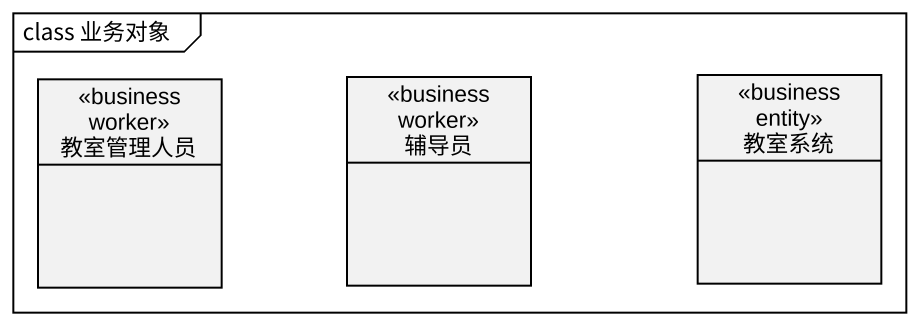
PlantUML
@startuml
mainframe class 业务对象
hide circle
hide empty members
class 教室管理人员 <<business worker>>
class 辅导员 <<business worker>>
class 教室系统 <<business entity>>
@enduml
